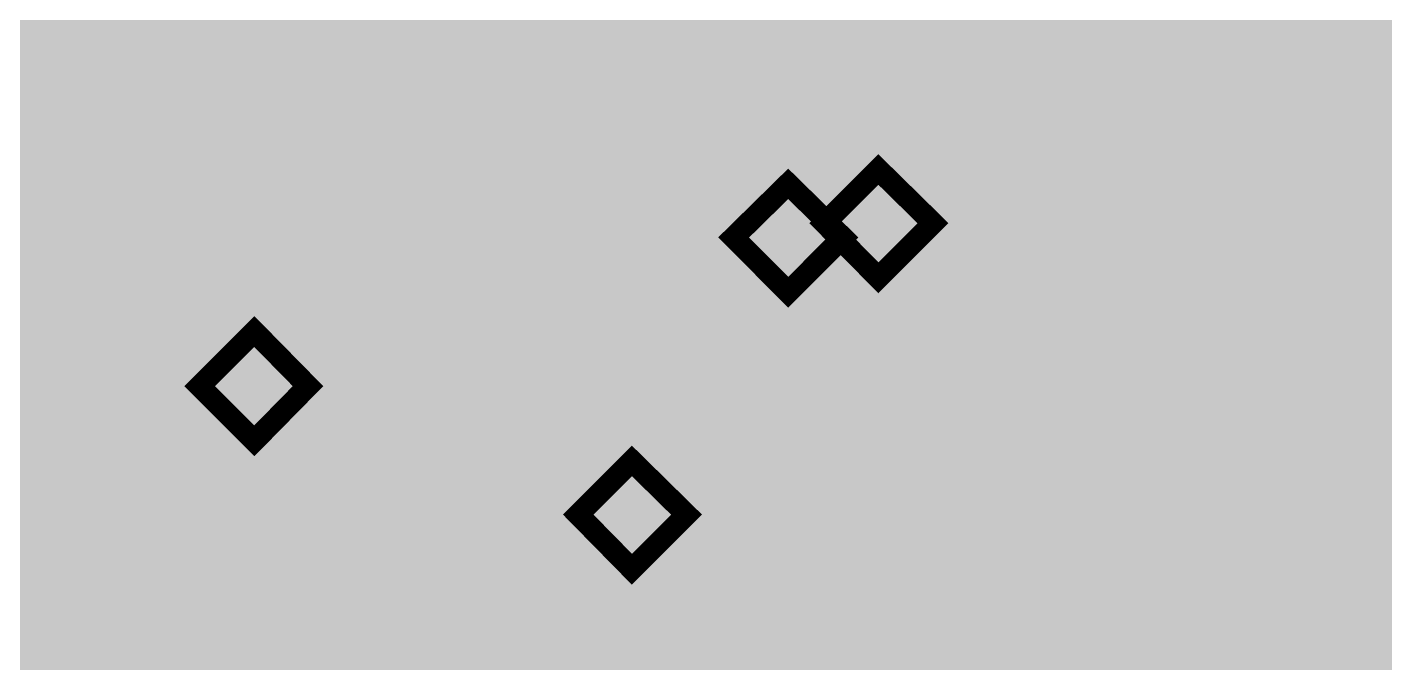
# Model space of a CAD drawing. Header units: millimetres. Extents: x 92 to 588, y 96 to 434.
# Drawn here: x 465.45 to 490.44, y 391.78 to 403.47 of the extents above; entities that cross this region are included whole.
import ezdxf

# ---------------------------------------------------------------- set-up
doc = ezdxf.new("R2010")
doc.units = ezdxf.units.MM
doc.layers.add('H', color=7, linetype='Continuous')
doc.layers.add('P', color=7, linetype='Continuous')

msp = doc.modelspace()

# ---------------------------------------------------------------- hatches: boundary and pattern name
at = {"layer": 'H', "linetype": 'Continuous'}
for points in [[(291.162, 223.903), (291.162, 433.788), (588.166, 433.788), (588.166, 223.903), (291.162, 223.903)], [(471.573, 399.357), (471.484, 399.357), (471.326, 399.392), (471.255, 399.41), (471.185, 399.445), (471.061, 399.533), (471.008, 399.586), (470.938, 399.657), (470.832, 399.851), (470.796, 399.956), (470.761, 400.08), (470.726, 400.38), (470.708, 400.538), (470.726, 400.715), (470.761, 401.015), (470.779, 401.156), (470.832, 401.279), (470.938, 401.526), (471.008, 401.632), (471.079, 401.72), (471.255, 401.879), (471.361, 401.932), (471.484, 401.985), (471.731, 402.038), (471.872, 402.038), (471.961, 402.038), (472.031, 402.038), (472.102, 402.02), (472.172, 402.003), (472.172, 401.667), (472.102, 401.703), (472.014, 401.72), (471.925, 401.738), (471.837, 401.738), (471.749, 401.738), (471.608, 401.72), (471.467, 401.65), (471.361, 401.579), (471.308, 401.526), (471.255, 401.473), (471.185, 401.332), (471.114, 401.173), (471.079, 400.979), (471.079, 400.874), (471.185, 400.697), (471.079, 400.627), (471.061, 400.591), (471.061, 400.556), (471.061, 400.521), (471.061, 400.468), (471.061, 400.344), (471.096, 400.115), (471.114, 400.027), (471.149, 399.956), (471.22, 399.833), (471.255, 399.78), (471.326, 399.709), (471.396, 399.674), (471.484, 399.639), (471.573, 399.639), (471.678, 399.639), (471.802, 399.692), (471.872, 399.745), (471.908, 399.78), (471.943, 399.833), (471.996, 399.921), (472.031, 400.098), (472.049, 400.239), (472.031, 400.309), (472.014, 400.45), (471.996, 400.503), (471.978, 400.556), (471.908, 400.644), (471.872, 400.68), (471.837, 400.715), (471.749, 400.75), (471.714, 400.75), (471.625, 400.768), (471.537, 400.768), (471.414, 400.768), (471.29, 400.733), (471.185, 400.697), (471.079, 400.874), (471.202, 400.962), (471.326, 401.015), (471.396, 401.032), (471.537, 401.05), (471.608, 401.05), (471.749, 401.05), (471.872, 401.032), (471.925, 401.015), (472.049, 400.944), (472.119, 400.909), (472.172, 400.856), (472.278, 400.715), (472.331, 400.627), (472.349, 400.556), (472.384, 400.362), (472.402, 400.239), (472.384, 400.15), (472.366, 399.956), (472.331, 399.886), (472.296, 399.798), (472.208, 399.657), (472.155, 399.604), (472.084, 399.533), (471.961, 399.445), (471.89, 399.41), (471.82, 399.392), (471.661, 399.357), (471.573, 399.357)], [(473.478, 399.357), (473.478, 399.639), (473.548, 399.639), (473.672, 399.674), (473.725, 399.709), (473.76, 399.745), (473.848, 399.851), (473.866, 399.921), (473.883, 399.974), (473.919, 400.15), (473.936, 400.239), (473.954, 400.45), (473.954, 400.697), (473.954, 400.962), (473.936, 401.156), (473.919, 401.262), (473.883, 401.42), (473.866, 401.491), (473.83, 401.544), (473.76, 401.65), (473.725, 401.685), (473.672, 401.72), (473.548, 401.756), (473.478, 401.756), (473.425, 401.756), (473.301, 401.72), (473.248, 401.685), (473.213, 401.65), (473.125, 401.544), (473.107, 401.491), (473.072, 401.42), (473.037, 401.244), (473.037, 401.156), (473.019, 400.944), (473.019, 400.697), (473.019, 400.45), (473.037, 400.239), (473.037, 400.15), (473.072, 399.992), (473.107, 399.921), (473.125, 399.851), (473.195, 399.745), (473.248, 399.709), (473.301, 399.674), (473.407, 399.639), (473.478, 399.639), (473.478, 399.357), (473.389, 399.357), (473.195, 399.392), (473.037, 399.48), (472.913, 399.604), (472.86, 399.692), (472.807, 399.78), (472.737, 399.974), (472.684, 400.239), (472.666, 400.538), (472.666, 400.697), (472.666, 400.874), (472.684, 401.173), (472.737, 401.42), (472.807, 401.632), (472.86, 401.72), (472.913, 401.791), (473.037, 401.914), (473.195, 402.003), (473.389, 402.038), (473.478, 402.038), (473.583, 402.038), (473.777, 402.003), (473.936, 401.914), (474.06, 401.791), (474.113, 401.703), (474.165, 401.614), (474.236, 401.42), (474.289, 401.156), (474.307, 400.874), (474.307, 400.697), (474.307, 400.538), (474.289, 400.221), (474.236, 399.974), (474.165, 399.762), (474.113, 399.674), (474.06, 399.604), (473.936, 399.48), (473.777, 399.392), (473.583, 399.357), (473.478, 399.357)], [(476.529, 399.357), (476.529, 399.639), (476.6, 399.639), (476.723, 399.674), (476.776, 399.709), (476.811, 399.745), (476.882, 399.851), (476.917, 399.921), (476.935, 399.974), (476.97, 400.15), (476.988, 400.239), (477.005, 400.45), (477.005, 400.697), (477.005, 400.962), (476.988, 401.156), (476.97, 401.262), (476.935, 401.42), (476.917, 401.491), (476.882, 401.544), (476.811, 401.65), (476.776, 401.685), (476.723, 401.72), (476.6, 401.756), (476.529, 401.756), (476.459, 401.756), (476.353, 401.72), (476.3, 401.685), (476.247, 401.65), (476.176, 401.544), (476.141, 401.491), (476.123, 401.42), (476.088, 401.244), (476.07, 401.156), (476.07, 400.944), (476.053, 400.697), (476.053, 400.45), (476.07, 400.239), (476.088, 400.15), (476.123, 399.992), (476.141, 399.921), (476.176, 399.851), (476.247, 399.745), (476.282, 399.709), (476.335, 399.674), (476.459, 399.639), (476.529, 399.639), (476.529, 399.357), (476.423, 399.357), (476.247, 399.392), (476.088, 399.48), (475.965, 399.604), (475.912, 399.692), (475.859, 399.78), (475.788, 399.974), (475.735, 400.239), (475.7, 400.538), (475.7, 400.874), (475.735, 401.173), (475.788, 401.42), (475.859, 401.632), (475.912, 401.72), (475.965, 401.791), (476.088, 401.914), (476.247, 402.003), (476.423, 402.038), (476.529, 402.038), (476.635, 402.038), (476.829, 402.003), (476.97, 401.914), (477.111, 401.791), (477.164, 401.703), (477.199, 401.614), (477.288, 401.42), (477.323, 401.156), (477.358, 400.874), (477.358, 400.697), (477.358, 400.538), (477.323, 400.221), (477.288, 399.974), (477.199, 399.762), (477.164, 399.674), (477.111, 399.604), (476.97, 399.48), (476.811, 399.392), (476.635, 399.357), (476.529, 399.357)], [(478.716, 399.41), (478.716, 400.292), (478.716, 400.574), (478.716, 401.579), (477.852, 400.574), (478.716, 400.574), (478.716, 400.292), (477.57, 400.292), (477.57, 400.662), (478.734, 401.985), (479.051, 401.985), (479.051, 400.574), (479.369, 400.574), (479.369, 400.292), (479.051, 400.292), (479.051, 399.41), (478.716, 399.41)], [(481.115, 398.863), (480.127, 399.868), (481.115, 400.856), (482.121, 399.868), (481.115, 398.863)], [(479.457, 398.598), (478.452, 399.604), (479.457, 400.591), (480.463, 399.604), (479.457, 398.598)], [(482.015, 397.469), (481.821, 397.469), (481.644, 397.505), (481.468, 397.54), (481.327, 397.61), (481.327, 397.981), (481.397, 397.946), (481.556, 397.875), (481.644, 397.84), (481.733, 397.804), (481.821, 397.787), (481.909, 397.769), (482.015, 397.769), (482.121, 397.769), (482.226, 397.804), (482.262, 397.822), (482.35, 397.875), (482.385, 397.928), (482.456, 397.998), (482.491, 398.104), (482.509, 398.21), (482.526, 398.334), (482.526, 398.404), (482.509, 398.528), (482.491, 398.563), (482.473, 398.616), (482.403, 398.686), (482.385, 398.704), (482.332, 398.739), (482.244, 398.792), (482.191, 398.81), (482.085, 398.828), (481.944, 398.828), (481.803, 398.828), (481.662, 398.81), (481.539, 398.792), (481.433, 398.775), (481.433, 400.098), (482.861, 400.098), (482.861, 399.798), (481.768, 399.798), (481.768, 399.11), (481.838, 399.11), (481.962, 399.127), (482.015, 399.127), (482.191, 399.11), (482.35, 399.092), (482.42, 399.074), (482.544, 399.004), (482.615, 398.969), (482.667, 398.916), (482.773, 398.792), (482.809, 398.722), (482.844, 398.651), (482.879, 398.457), (482.879, 398.334), (482.879, 398.245), (482.844, 398.069), (482.809, 397.998), (482.791, 397.91), (482.703, 397.769), (482.65, 397.716), (482.597, 397.663), (482.456, 397.575), (482.368, 397.522), (482.297, 397.505), (482.103, 397.469), (482.015, 397.469)], [(483.708, 397.469), (483.638, 397.469), (483.549, 397.469), (483.479, 397.487), (483.408, 397.505), (483.408, 397.84), (483.479, 397.804), (483.567, 397.787), (483.655, 397.769), (483.743, 397.769), (483.832, 397.769), (483.99, 397.787), (484.114, 397.857), (484.237, 397.928), (484.29, 397.981), (484.325, 398.051), (484.396, 398.175), (484.467, 398.351), (484.502, 398.528), (484.502, 398.633), (484.396, 398.81), (484.502, 398.88), (484.502, 398.951), (484.502, 399.163), (484.484, 399.374), (484.467, 399.463), (484.431, 399.551), (484.361, 399.674), (484.325, 399.727), (484.29, 399.762), (484.22, 399.815), (484.167, 399.833), (484.096, 399.868), (484.008, 399.868), (483.902, 399.868), (483.761, 399.815), (483.69, 399.762), (483.638, 399.674), (483.585, 399.586), (483.532, 399.41), (483.532, 399.268), (483.532, 399.198), (483.549, 399.057), (483.602, 398.951), (483.673, 398.863), (483.708, 398.828), (483.743, 398.792), (483.814, 398.757), (483.867, 398.757), (483.955, 398.739), (484.043, 398.739), (484.149, 398.739), (484.273, 398.775), (484.396, 398.81), (484.502, 398.633), (484.361, 398.545), (484.237, 398.492), (484.167, 398.475), (484.043, 398.457), (483.955, 398.457), (483.832, 398.457), (483.708, 398.475), (483.638, 398.492), (483.532, 398.563), (483.461, 398.598), (483.391, 398.651), (483.285, 398.792), (483.25, 398.863), (483.214, 398.951), (483.179, 399.145), (483.179, 399.268), (483.179, 399.357), (483.214, 399.533), (483.25, 399.621), (483.285, 399.709), (483.373, 399.851), (483.426, 399.903), (483.479, 399.956), (483.62, 400.062), (483.761, 400.115), (483.92, 400.15), (484.008, 400.15), (484.096, 400.15), (484.255, 400.115), (484.325, 400.098), (484.396, 400.062), (484.52, 399.974), (484.572, 399.921), (484.643, 399.851), (484.749, 399.657), (484.784, 399.551), (484.819, 399.427), (484.855, 399.127), (484.855, 398.969), (484.855, 398.81), (484.819, 398.492), (484.784, 398.351), (484.749, 398.21), (484.643, 397.981), (484.572, 397.875), (484.502, 397.787), (484.325, 397.628), (484.22, 397.575), (484.114, 397.522), (483.849, 397.469), (483.708, 397.469)], [(486.989, 397.452), (486.813, 397.487), (486.724, 397.522), (486.654, 397.54), (486.513, 397.628), (486.46, 397.681), (486.407, 397.734), (486.336, 397.857), (486.301, 397.928), (486.266, 397.998), (486.248, 398.157), (486.248, 398.228), (486.248, 398.334), (486.301, 398.528), (486.354, 398.616), (486.407, 398.704), (486.583, 398.845), (486.671, 398.898), (486.813, 398.757), (486.707, 398.651), (486.671, 398.581), (486.636, 398.51), (486.601, 398.351), (486.583, 398.263), (486.601, 398.14), (486.671, 397.946), (486.724, 397.875), (486.813, 397.804), (486.989, 397.716), (487.095, 397.716), (487.201, 397.716), (487.359, 397.787), (487.43, 397.84), (487.5, 397.91), (487.571, 398.087), (487.571, 398.21), (487.571, 398.281), (487.536, 398.404), (487.5, 398.457), (487.465, 398.51), (487.342, 398.598), (487.271, 398.651), (487.201, 398.686), (487.112, 398.722), (487.007, 398.757), (486.883, 398.81), (486.813, 398.757), (486.671, 398.898), (486.583, 398.969), (486.442, 399.092), (486.389, 399.145), (486.354, 399.216), (486.301, 399.392), (486.301, 399.48), (486.301, 399.551), (486.336, 399.692), (486.389, 399.798), (486.477, 399.921), (486.53, 399.974), (486.583, 400.009), (486.707, 400.08), (486.848, 400.133), (487.007, 400.15), (487.077, 400.168), (487.165, 400.15), (487.324, 400.133), (487.465, 400.08), (487.589, 400.027), (487.642, 399.974), (487.695, 399.921), (487.783, 399.815), (487.836, 399.709), (487.853, 399.568), (487.853, 399.498), (487.853, 399.41), (487.8, 399.251), (487.765, 399.163), (487.712, 399.074), (487.553, 398.951), (487.465, 398.898), (487.342, 399.039), (487.43, 399.163), (487.465, 399.216), (487.483, 399.286), (487.518, 399.427), (487.518, 399.498), (487.518, 399.586), (487.465, 399.727), (487.412, 399.78), (487.377, 399.815), (487.306, 399.868), (487.183, 399.903), (487.077, 399.903), (486.989, 399.903), (486.83, 399.851), (486.777, 399.798), (486.742, 399.78), (486.689, 399.709), (486.654, 399.604), (486.654, 399.515), (486.654, 399.463), (486.689, 399.357), (486.707, 399.304), (486.742, 399.251), (486.83, 399.18), (486.901, 399.145), (486.954, 399.11), (487.06, 399.057), (487.165, 399.022), (487.254, 398.986), (487.342, 399.039), (487.465, 398.898), (487.571, 398.828), (487.747, 398.704), (487.8, 398.633), (487.853, 398.545), (487.924, 398.351), (487.924, 398.245), (487.924, 398.157), (487.889, 397.998), (487.836, 397.857), (487.747, 397.734), (487.677, 397.681), (487.624, 397.628), (487.483, 397.54), (487.342, 397.487), (487.165, 397.452), (486.989, 397.452)], [(474.8, 399.41), (474.8, 399.903), (475.206, 399.903), (475.206, 399.41), (474.8, 399.41)], [(466.704, 396.623), (466.704, 396.905), (466.775, 396.905), (466.898, 396.94), (466.951, 396.975), (466.986, 397.011), (467.057, 397.117), (467.092, 397.187), (467.11, 397.24), (467.145, 397.416), (467.163, 397.505), (467.18, 397.716), (467.18, 397.963), (467.18, 398.228), (467.163, 398.439), (467.145, 398.528), (467.11, 398.686), (467.092, 398.757), (467.057, 398.828), (466.986, 398.916), (466.951, 398.951), (466.898, 398.986), (466.775, 399.022), (466.634, 399.022), (466.51, 398.986), (466.475, 398.951), (466.422, 398.916), (466.351, 398.828), (466.316, 398.757), (466.299, 398.686), (466.263, 398.51), (466.246, 398.422), (466.228, 398.21), (466.228, 397.963), (466.228, 397.716), (466.246, 397.505), (466.263, 397.416), (466.299, 397.258), (466.316, 397.187), (466.351, 397.117), (466.422, 397.028), (466.457, 396.975), (466.51, 396.94), (466.634, 396.905), (466.704, 396.905), (466.704, 396.623), (466.598, 396.623), (466.422, 396.676), (466.263, 396.746), (466.14, 396.87), (466.087, 396.958), (466.034, 397.046), (465.963, 397.258), (465.91, 397.505), (465.875, 397.804), (465.875, 397.963), (465.875, 398.14), (465.91, 398.439), (465.963, 398.704), (466.034, 398.898), (466.087, 398.986), (466.14, 399.074), (466.263, 399.18), (466.422, 399.268), (466.598, 399.304), (466.704, 399.321), (466.81, 399.304), (467.004, 399.268), (467.145, 399.18), (467.286, 399.057), (467.339, 398.986), (467.375, 398.898), (467.463, 398.686), (467.498, 398.422), (467.533, 398.14), (467.533, 397.963), (467.533, 397.804), (467.498, 397.505), (467.463, 397.24), (467.375, 397.028), (467.322, 396.94), (467.269, 396.87), (467.145, 396.746), (466.986, 396.676), (466.81, 396.623), (466.704, 396.623)], [(468.891, 396.676), (468.891, 397.558), (468.891, 397.84), (468.891, 398.845), (468.027, 397.84), (468.891, 397.84), (468.891, 397.558), (467.745, 397.558), (467.745, 397.928), (468.909, 399.268), (469.227, 399.268), (469.227, 397.84), (469.526, 397.84), (469.526, 397.558), (469.227, 397.558), (469.227, 396.676), (468.891, 396.676)], [(469.632, 395.864), (468.627, 396.87), (469.632, 397.875), (470.62, 396.87), (469.632, 395.864)], [(485.349, 397.522), (485.349, 398.016), (485.754, 398.016), (485.754, 397.522), (485.349, 397.522)], [(476.582, 393.501), (475.594, 394.506), (476.582, 395.494), (477.587, 394.506), (476.582, 393.501)], [(477.587, 392.107), (477.499, 392.107), (477.34, 392.125), (477.27, 392.16), (477.199, 392.195), (477.076, 392.283), (477.023, 392.336), (476.952, 392.407), (476.847, 392.601), (476.811, 392.707), (476.776, 392.83), (476.741, 393.13), (476.741, 393.289), (476.741, 393.448), (476.776, 393.765), (476.811, 393.889), (476.847, 394.03), (476.952, 394.259), (477.023, 394.365), (477.094, 394.471), (477.27, 394.612), (477.376, 394.682), (477.499, 394.735), (477.746, 394.788), (477.905, 394.788), (477.975, 394.788), (478.064, 394.771), (478.134, 394.771), (478.187, 394.753), (478.187, 394.418), (478.117, 394.435), (478.046, 394.471), (477.94, 394.488), (477.852, 394.488), (477.764, 394.488), (477.623, 394.453), (477.499, 394.4), (477.376, 394.33), (477.323, 394.277), (477.288, 394.206), (477.199, 394.083), (477.146, 393.924), (477.111, 393.73), (477.094, 393.624), (477.199, 393.448), (477.094, 393.377), (477.094, 393.342), (477.094, 393.307), (477.094, 393.271), (477.094, 393.218), (477.094, 393.077), (477.111, 392.866), (477.146, 392.777), (477.164, 392.707), (477.235, 392.583), (477.27, 392.53), (477.34, 392.46), (477.429, 392.425), (477.499, 392.389), (477.587, 392.389), (477.693, 392.389), (477.817, 392.442), (477.905, 392.495), (477.94, 392.53), (477.958, 392.566), (478.011, 392.672), (478.064, 392.83), (478.064, 392.971), (478.064, 393.06), (478.046, 393.183), (478.028, 393.254), (477.993, 393.307), (477.923, 393.395), (477.887, 393.43), (477.852, 393.448), (477.781, 393.501), (477.729, 393.501), (477.64, 393.518), (477.552, 393.518), (477.429, 393.518), (477.323, 393.483), (477.199, 393.448), (477.094, 393.624), (477.217, 393.712), (477.34, 393.765), (477.411, 393.783), (477.552, 393.8), (477.623, 393.8), (477.781, 393.8), (477.887, 393.765), (477.958, 393.748), (478.064, 393.695), (478.134, 393.659), (478.205, 393.589), (478.311, 393.465), (478.346, 393.377), (478.381, 393.289), (478.416, 393.095), (478.416, 392.901), (478.381, 392.707), (478.346, 392.619), (478.311, 392.548), (478.222, 392.407), (478.17, 392.336), (478.117, 392.283), (477.975, 392.195), (477.905, 392.16), (477.834, 392.125), (477.676, 392.107), (477.587, 392.107)], [(479.51, 392.107), (479.404, 392.107), (479.21, 392.142), (479.069, 392.231), (478.928, 392.354), (478.875, 392.425), (478.84, 392.513), (478.752, 392.724), (478.716, 392.989), (478.681, 393.271), (478.681, 393.606), (478.716, 393.924), (478.752, 394.171), (478.84, 394.383), (478.875, 394.471), (478.928, 394.541), (479.069, 394.665), (479.228, 394.753), (479.404, 394.788), (479.51, 394.788), (479.616, 394.788), (479.581, 394.506), (479.44, 394.506), (479.316, 394.471), (479.263, 394.435), (479.228, 394.4), (479.157, 394.294), (479.122, 394.224), (479.104, 394.171), (479.069, 393.994), (479.051, 393.906), (479.034, 393.695), (479.034, 393.448), (479.034, 393.183), (479.051, 392.989), (479.051, 392.901), (479.087, 392.742), (479.122, 392.672), (479.14, 392.601), (479.228, 392.495), (479.263, 392.46), (479.316, 392.425), (479.44, 392.389), (479.51, 392.389), (479.581, 392.389), (479.686, 392.425), (479.739, 392.46), (479.792, 392.495), (479.863, 392.601), (479.88, 392.654), (479.916, 392.724), (479.951, 392.883), (479.951, 392.989), (479.969, 393.183), (479.986, 393.448), (479.969, 393.695), (479.951, 393.906), (479.951, 394.012), (479.916, 394.171), (479.88, 394.241), (479.863, 394.294), (479.792, 394.4), (479.739, 394.435), (479.704, 394.471), (479.581, 394.506), (479.616, 394.788), (479.792, 394.753), (479.951, 394.665), (480.075, 394.541), (480.127, 394.453), (480.18, 394.365), (480.251, 394.153), (480.304, 393.906), (480.339, 393.606), (480.339, 393.271), (480.304, 392.971), (480.251, 392.724), (480.18, 392.513), (480.127, 392.425), (480.075, 392.354), (479.951, 392.231), (479.792, 392.142), (479.616, 392.107), (479.51, 392.107)], [(484.537, 392.107), (484.449, 392.107), (484.29, 392.125), (484.22, 392.16), (484.149, 392.195), (484.026, 392.283), (483.955, 392.336), (483.902, 392.407), (483.796, 392.601), (483.743, 392.707), (483.726, 392.83), (483.673, 393.13), (483.673, 393.289), (483.673, 393.448), (483.708, 393.765), (483.743, 393.889), (483.779, 394.03), (483.885, 394.259), (483.955, 394.365), (484.026, 394.471), (484.22, 394.612), (484.325, 394.682), (484.431, 394.735), (484.696, 394.788), (484.837, 394.788), (484.925, 394.788), (484.996, 394.771), (485.066, 394.771), (485.137, 394.753), (485.137, 394.418), (485.066, 394.435), (484.978, 394.471), (484.89, 394.488), (484.784, 394.488), (484.714, 394.488), (484.572, 394.453), (484.431, 394.4), (484.325, 394.33), (484.273, 394.277), (484.22, 394.206), (484.149, 394.083), (484.079, 393.924), (484.043, 393.73), (484.026, 393.624), (484.149, 393.448), (484.026, 393.377), (484.026, 393.342), (484.026, 393.307), (484.026, 393.218), (484.026, 393.077), (484.061, 392.866), (484.079, 392.777), (484.114, 392.707), (484.167, 392.583), (484.202, 392.53), (484.29, 392.46), (484.361, 392.425), (484.449, 392.389), (484.537, 392.389), (484.643, 392.389), (484.766, 392.442), (484.837, 392.495), (484.872, 392.53), (484.908, 392.566), (484.943, 392.672), (484.996, 392.83), (484.996, 392.971), (484.996, 393.06), (484.978, 393.183), (484.96, 393.254), (484.943, 393.307), (484.872, 393.395), (484.819, 393.43), (484.784, 393.448), (484.714, 393.501), (484.678, 393.501), (484.59, 393.518), (484.502, 393.518), (484.378, 393.518), (484.255, 393.483), (484.149, 393.448), (484.026, 393.624), (484.149, 393.712), (484.29, 393.765), (484.343, 393.783), (484.502, 393.8), (484.572, 393.8), (484.714, 393.8), (484.837, 393.765), (484.89, 393.748), (485.013, 393.695), (485.066, 393.659), (485.137, 393.589), (485.243, 393.465), (485.278, 393.377), (485.313, 393.289), (485.349, 393.095), (485.349, 392.989), (485.349, 392.901), (485.313, 392.707), (485.296, 392.619), (485.26, 392.548), (485.172, 392.407), (485.102, 392.336), (485.049, 392.283), (484.925, 392.195), (484.855, 392.16), (484.784, 392.125), (484.625, 392.107), (484.537, 392.107)], [(482.473, 392.107), (482.297, 392.107), (482.103, 392.142), (481.944, 392.178), (481.803, 392.248), (481.803, 392.619), (481.874, 392.583), (482.015, 392.513), (482.103, 392.478), (482.209, 392.442), (482.297, 392.425), (482.385, 392.407), (482.473, 392.407), (482.579, 392.407), (482.685, 392.442), (482.738, 392.46), (482.809, 392.513), (482.861, 392.566), (482.914, 392.636), (482.95, 392.742), (482.985, 392.848), (482.985, 392.971), (482.985, 393.042), (482.967, 393.165), (482.95, 393.201), (482.932, 393.254), (482.879, 393.324), (482.844, 393.342), (482.809, 393.377), (482.703, 393.43), (482.65, 393.448), (482.544, 393.465), (482.42, 393.465), (482.279, 393.465), (482.138, 393.448), (481.997, 393.43), (481.909, 393.412), (481.909, 394.735), (483.32, 394.735), (483.32, 394.435), (482.244, 394.435), (482.244, 393.748), (482.297, 393.748), (482.42, 393.765), (482.473, 393.765), (482.667, 393.748), (482.809, 393.73), (482.879, 393.712), (483.003, 393.642), (483.073, 393.606), (483.126, 393.553), (483.232, 393.43), (483.267, 393.359), (483.302, 393.271), (483.338, 393.095), (483.338, 392.971), (483.338, 392.883), (483.302, 392.707), (483.285, 392.636), (483.25, 392.548), (483.161, 392.407), (483.108, 392.354), (483.055, 392.301), (482.914, 392.195), (482.844, 392.16), (482.756, 392.142), (482.579, 392.107), (482.473, 392.107)], [(466.475, 391.807), (466.281, 391.807), (466.105, 391.843), (465.928, 391.878), (465.787, 391.948), (465.787, 392.319), (465.858, 392.283), (465.928, 392.248), (465.999, 392.213), (466.087, 392.178), (466.193, 392.142), (466.281, 392.125), (466.369, 392.107), (466.475, 392.107), (466.581, 392.107), (466.669, 392.142), (466.722, 392.16), (466.81, 392.213), (466.845, 392.266), (466.898, 392.336), (466.951, 392.442), (466.969, 392.548), (466.969, 392.672), (466.969, 392.742), (466.951, 392.866), (466.934, 392.901), (466.916, 392.954), (466.863, 393.024), (466.828, 393.042), (466.792, 393.077), (466.704, 393.13), (466.651, 393.148), (466.528, 393.165), (466.404, 393.165), (466.263, 393.165), (466.122, 393.148), (465.999, 393.13), (465.893, 393.113), (465.893, 394.435), (467.322, 394.435), (467.322, 394.136), (466.228, 394.136), (466.228, 393.448), (466.299, 393.448), (466.422, 393.465), (466.457, 393.465), (466.651, 393.448), (466.792, 393.43), (466.863, 393.412), (467.004, 393.342), (467.057, 393.307), (467.128, 393.254), (467.216, 393.13), (467.269, 393.06), (467.286, 392.971), (467.322, 392.795), (467.322, 392.583), (467.304, 392.407), (467.269, 392.336), (467.233, 392.248), (467.163, 392.107), (467.11, 392.054), (467.039, 392.001), (466.916, 391.895), (466.828, 391.86), (466.74, 391.843), (466.563, 391.807), (466.475, 391.807)], [(480.815, 392.16), (480.815, 392.654), (481.221, 392.654), (481.221, 392.16), (480.815, 392.16)]]:
    msp.add_hatch(color=7, dxfattribs=at).paths.add_polyline_path(points)

# ---------------------------------------------------------------- linework, layer by layer
at = {"layer": 'P', "color": 7, "const_width": 0.4}
for points in [[(480.127, 399.868), (481.115, 398.863), (482.121, 399.868), (481.115, 400.856), (480.127, 399.868), (480.127, 399.868)], [(478.452, 399.604), (479.457, 398.598), (480.463, 399.604), (479.457, 400.591), (478.452, 399.604), (478.452, 399.604)], [(468.627, 396.87), (469.632, 395.864), (470.62, 396.87), (469.632, 397.875), (468.627, 396.87), (468.627, 396.87)], [(475.594, 394.506), (476.582, 393.501), (477.587, 394.506), (476.582, 395.494), (475.594, 394.506), (475.594, 394.506)]]:
    msp.add_lwpolyline(points, dxfattribs=at)

doc.saveas('drawing.dxf')
